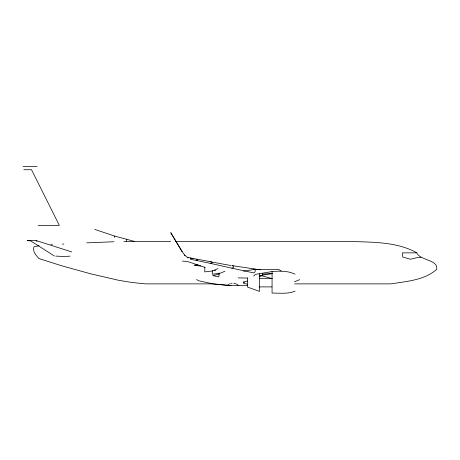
<?xml version="1.0" encoding="UTF-8"?>
<svg xmlns="http://www.w3.org/2000/svg" width="460" height="460" viewBox="0 0 460 460"><rect width="100%" height="100%" fill="white"/><g stroke="black" fill="none" stroke-linecap="round" stroke-linejoin="round"><path stroke-width="0.69" d="M219.512 273.228L218.678 276.845L212.761 275.597L218.672 274.275L219.035 272.964M227.343 285.263L229.689 283.803M217.913 268.646L212.635 270.94L204.803 271.894L204.803 267.03M224.894 271.268L220.139 273.263L212.302 274.217L212.302 270.647M295.055 291.128C288.035 294.164 279.617 293.055 272.067 293.083L272.067 271.555C279.783 270.917 287.92 270.71 295.055 274.189M294.429 281.784L299.702 279.657M253.512 275.994L254.846 275.511M193.096 258.583L190.336 258.031L190.653 258.48L190.4 259.227L210.835 263.465L211.991 262.999L212.117 262.407L210.835 261.746L187.513 257.433M259.233 276.017L262.482 275.051M247.382 281.008L243.254 282.175L244.668 282.175M259.498 276.109L263.58 274.965L272.067 273.723M259.233 276.448L262.482 275.546L262.482 273.493M196.736 260.515L197.662 259.785L196.202 259.302M210.835 263.465L231.869 268.174L233.421 267.461L233.651 266.875L233.145 266.029L231.869 265.575L259.17 269.675M272.067 271.555L254.736 274.482M243.495 271.147L253.851 269.485L278.806 269.485L281.186 271.055M394.749 283.285L390.948 283.872L294.636 283.872M395.163 283.222C409.411 281.14 425.569 279.323 436.643 269.393C438.598 259.532 419.876 260.55 416.754 252.856L402.431 252.856L402.787 257.008L410.429 259.25L416.409 257.795L420.946 257.22M232.127 283.251L230.776 283.412M38.991 245.749L33.971 246.773C32.131 250.964 36.254 255.743 38.991 258.572L61.715 265.794L90.327 273.723L118.985 280.364L132.238 282.526L145.487 283.872L211.324 283.872L231.052 285.643L247.75 285.643M197.645 264.759L194.177 265.161M51.008 244.617L52.434 244.49M262.482 274.148L272.429 273.32M113.971 241.747L86.75 242.851M70.081 256.139L64.095 256.513L55.798 256.099M62.428 244.122L63.865 244.036M23 166.623L37.03 166.623M23.799 169.723L31.516 169.723L59.317 225.371L38.088 225.371M123.866 241.414L170.643 241.414M175.674 241.414L348.881 241.414C371.525 242.305 396.072 241.414 416.536 252.632M259.21 278.329L272.096 278.329M259.158 286.896L271.929 286.896M238.113 277.92L247.831 278.024M259.043 269.635L257.916 269.525L260.458 269.784M194.816 265.374L200.945 266.075L205.097 267.502M231.052 285.643L212.307 283.716L198.864 280.801L196.558 279.605M182.442 261.084L187.737 261.596L200.761 265.92M254.978 269.203L258.445 269.566M233.755 283.251L236.957 284.251L238.458 285.643M210.007 261.694L230.742 265.5M231.869 268.174L253.558 272.889C254.978 272.573 255.869 270.808 254.811 269.6L253.546 268.985M94.72 229.39L114.5 236.02L134.113 241.299M261.418 275.666L272.021 278.593M243.254 283.044L247.382 284.217M214.4 270.388L215.734 270.802M36.139 240.528L71.697 251.925M36.95 241.264L35.006 240.413L27.157 240.62L30.613 240.856L54.412 256.03M184.431 255.012L188.192 257.928M182.154 251.723L170.815 232.771L182.154 251.723L185.006 255.593M259.52 273.844L259.52 291.387L247.497 287.069L247.497 278.15M126.534 239.556L126.534 241.299M114.5 236.02L114.5 237.44"/></g></svg>
